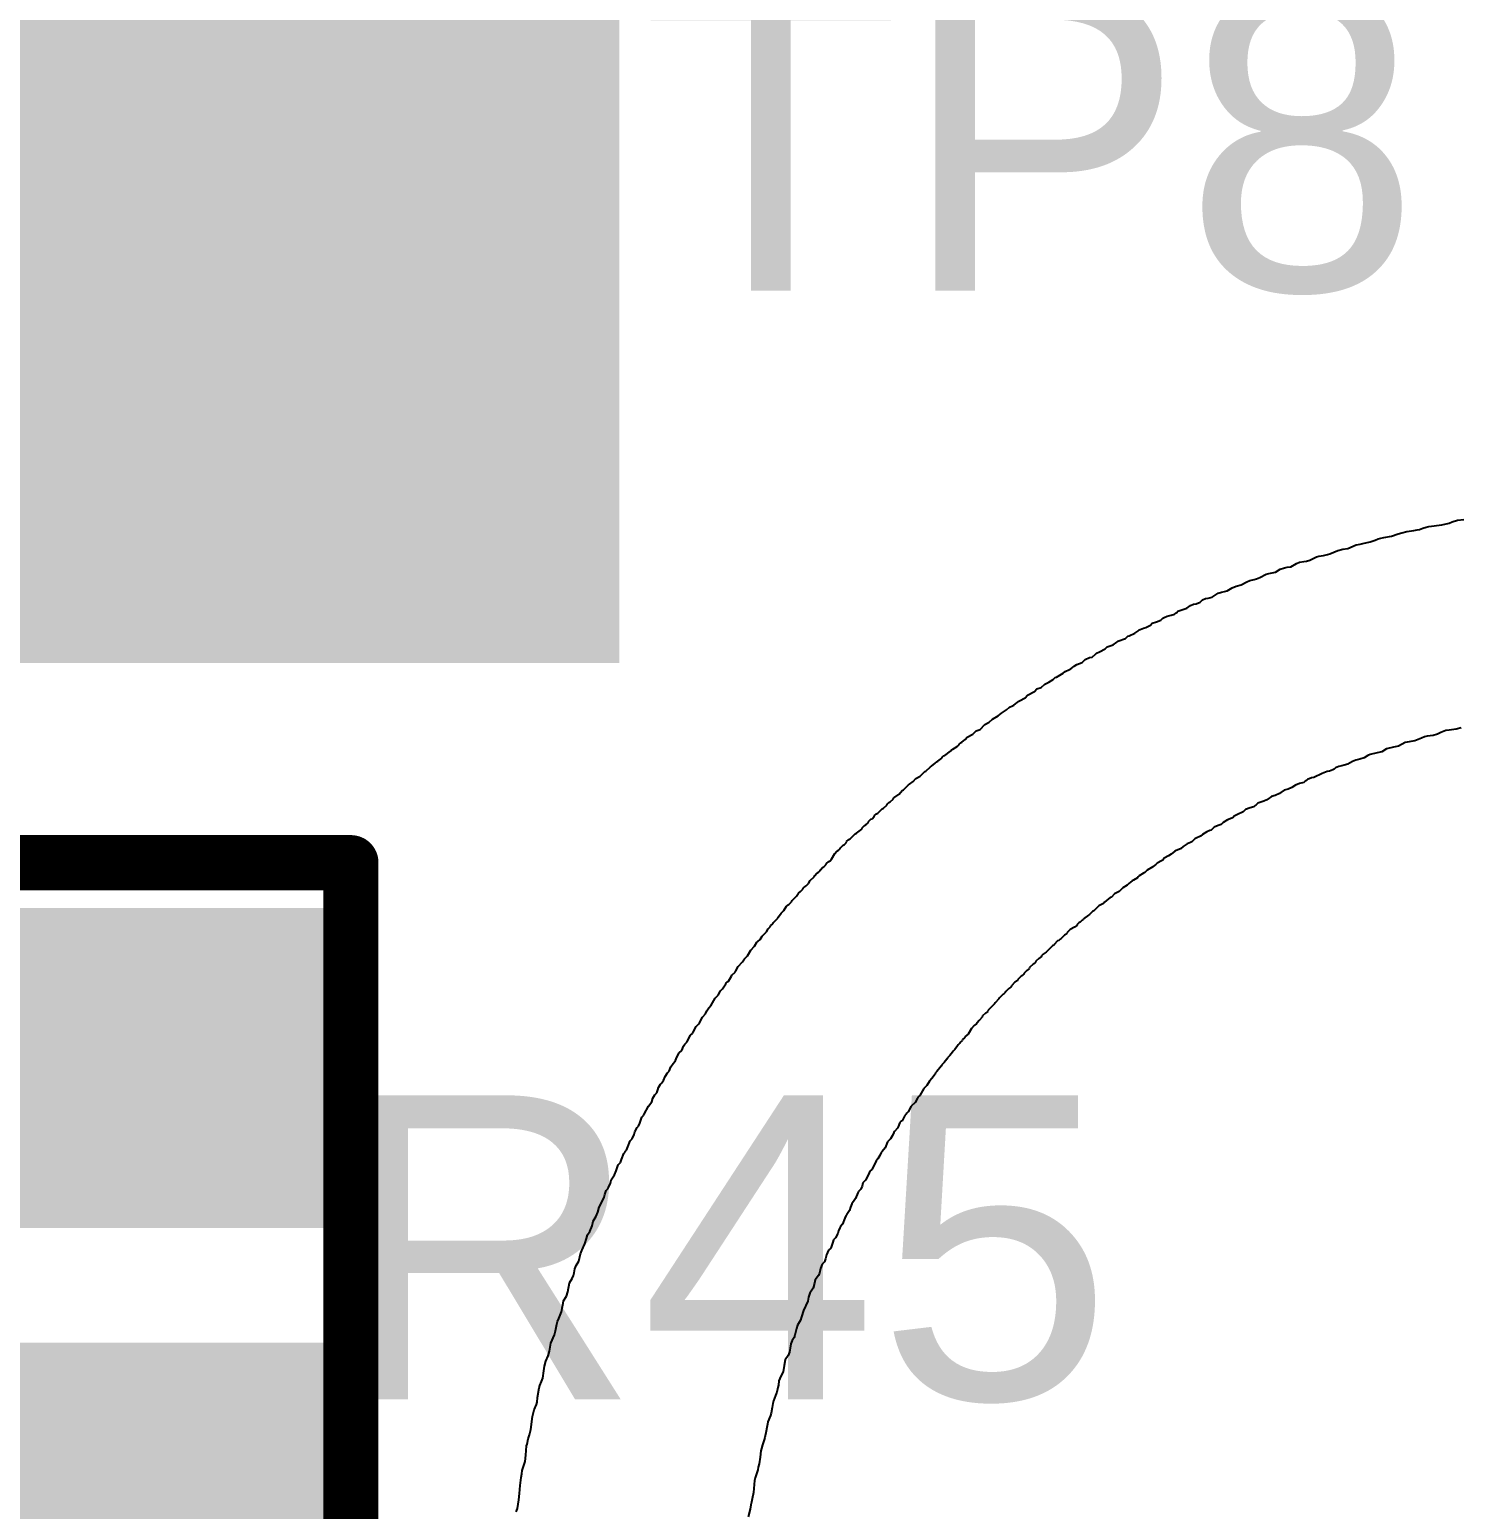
# Model space of a CAD drawing. Header units: inches. Extents: x -1.3 to 11.9, y -6.8 to 4.2.
# Drawn here: x 3.4029 to 3.5325, y 1.4459 to 1.58 of the extents above; entities that cross this region are included whole.
import ezdxf

# ---------------------------------------------------------------- set-up
doc = ezdxf.new("R2010")
doc.units = ezdxf.units.IN
doc.header["$MEASUREMENT"] = 0
for name, color, linetype in [('ASSY_DWG_INFO', 56, 'Continuous'), ('Bottom Overlay', 54, 'Continuous'), ('TOP', 1, 'Continuous'), ('Top Overlay', 2, 'Continuous'), ('Top Paste', 8, 'Continuous'), ('Top Solder', 216, 'Continuous')]:
    doc.layers.add(name, color=color, linetype=linetype)
doc.styles.add('Arial', font='', dxfattribs={"height": 0.2})
doc.styles.get('Arial').set_extended_font_data('Arial')

# ---------------------------------------------------------------- blocks, each defined once
blk = doc.blocks.new('R0402_18')
at = {"layer": 'TOP'}
for points in [[(-0.006, 0.0125), (-0.006, -0.0125), (-0.031, -0.0125), (-0.031, 0.0125)], [(0.0334, 0.0125), (0.0334, -0.0125), (0.0084, -0.0125), (0.0084, 0.0125)]]:
    blk.add_hatch(color=1, dxfattribs=at).paths.add_polyline_path(points)
at = {"layer": 'Top Paste'}
for points in [[(-0.006, 0.0125), (-0.006, -0.0125), (-0.031, -0.0125), (-0.031, 0.0125)], [(0.0334, 0.0125), (0.0334, -0.0125), (0.0084, -0.0125), (0.0084, 0.0125)]]:
    blk.add_hatch(color=8, dxfattribs=at).paths.add_polyline_path(points)
at = {"layer": 'Top Solder'}
for points in [[(-0.004, 0.0145), (-0.004, -0.0145), (-0.033, -0.0145), (-0.033, 0.0145)], [(0.0354, 0.0145), (0.0354, -0.0145), (0.0064, -0.0145), (0.0064, 0.0145)]]:
    blk.add_hatch(color=216, dxfattribs=at).paths.add_polyline_path(points)
at = {"layer": 'ASSY_DWG_INFO'}
for points in [[(-0.0365, 0.017, 0.005, 0.005, 0), (-0.0365, -0.017, 0.005, 0.005, 0)], [(-0.0365, 0.017, 0.005, 0.005, 0), (0.0395, 0.017, 0.005, 0.005, 0)], [(0.0395, 0.017, 0.005, 0.005, 0), (0.0395, -0.017, 0.005, 0.005, 0)], [(-0.0365, -0.017, 0.005, 0.005, 0), (0.0395, -0.017, 0.005, 0.005, 0)]]:
    blk.add_lwpolyline(points, format="xyseb", dxfattribs=at)
for points in [[(-0.03775, 0.017, 0.0025, 0.0025, 1), (-0.03525, 0.017, 0.0025, 0.0025, 1)], [(-0.03775, 0.017, 0.0025, 0.0025, 1), (-0.03525, 0.017, 0.0025, 0.0025, 1)], [(0.03825, 0.017, 0.0025, 0.0025, 1), (0.04075, 0.017, 0.0025, 0.0025, 1)], [(0.03825, 0.017, 0.0025, 0.0025, 1), (0.04075, 0.017, 0.0025, 0.0025, 1)], [(-0.03775, -0.017, 0.0025, 0.0025, 1), (-0.03525, -0.017, 0.0025, 0.0025, 1)], [(-0.03775, -0.017, 0.0025, 0.0025, 1), (-0.03525, -0.017, 0.0025, 0.0025, 1)], [(0.03825, -0.017, 0.0025, 0.0025, 1), (0.04075, -0.017, 0.0025, 0.0025, 1)], [(0.03825, -0.017, 0.0025, 0.0025, 1), (0.04075, -0.017, 0.0025, 0.0025, 1)]]:
    blk.add_lwpolyline(points, format="xyseb", close=True, dxfattribs=at)
at = {"layer": 'Top Overlay'}
for points in [[(-0.0365, 0.017, 0.005, 0.005, 0), (0.0365, 0.017, 0.005, 0.005, 0)], [(-0.0365, 0.017, 0.005, 0.005, 0), (-0.0365, -0.017, 0.005, 0.005, 0)], [(0.0365, 0.017, 0.005, 0.005, 0), (0.0395, 0.017, 0.005, 0.005, 0)], [(0.0395, 0.017, 0.005, 0.005, 0), (0.0395, -0.017, 0.005, 0.005, 0)], [(-0.0365, -0.017, 0.005, 0.005, 0), (0.0395, -0.017, 0.005, 0.005, 0)]]:
    blk.add_lwpolyline(points, format="xyseb", dxfattribs=at)
for points in [[(-0.03775, 0.017, 0.0025, 0.0025, 1), (-0.03525, 0.017, 0.0025, 0.0025, 1)], [(-0.03775, 0.017, 0.0025, 0.0025, 1), (-0.03525, 0.017, 0.0025, 0.0025, 1)], [(0.03525, 0.017, 0.0025, 0.0025, 1), (0.03775, 0.017, 0.0025, 0.0025, 1)], [(0.03525, 0.017, 0.0025, 0.0025, 1), (0.03775, 0.017, 0.0025, 0.0025, 1)], [(0.03825, 0.017, 0.0025, 0.0025, 1), (0.04075, 0.017, 0.0025, 0.0025, 1)], [(0.03825, 0.017, 0.0025, 0.0025, 1), (0.04075, 0.017, 0.0025, 0.0025, 1)], [(-0.03775, -0.017, 0.0025, 0.0025, 1), (-0.03525, -0.017, 0.0025, 0.0025, 1)], [(-0.03775, -0.017, 0.0025, 0.0025, 1), (-0.03525, -0.017, 0.0025, 0.0025, 1)], [(0.03825, -0.017, 0.0025, 0.0025, 1), (0.04075, -0.017, 0.0025, 0.0025, 1)], [(0.03825, -0.017, 0.0025, 0.0025, 1), (0.04075, -0.017, 0.0025, 0.0025, 1)]]:
    blk.add_lwpolyline(points, format="xyseb", close=True, dxfattribs=at)
blk = doc.blocks.new('TP_2_1_8_34')
at = {"layer": 'TOP'}
blk.add_hatch(color=1, dxfattribs=at).paths.add_polyline_path([(-0.03543, 0.03937), (0.03543, 0.03937), (0.03543, -0.03937), (-0.03543, -0.03937)])
at = {"layer": 'Top Paste'}
blk.add_hatch(color=8, dxfattribs=at).paths.add_polyline_path([(-0.03543, 0.03937), (0.03543, 0.03937), (0.03543, -0.03937), (-0.03543, -0.03937)])
at = {"layer": 'Top Solder'}
blk.add_hatch(color=216, dxfattribs=at).paths.add_polyline_path([(-0.0374, 0.04134), (0.0374, 0.04134), (0.0374, -0.04134), (-0.0374, -0.04134)])

msp = doc.modelspace()

# ---------------------------------------------------------------- linework, layer by layer
at = {"layer": 'Bottom Overlay'}
for p, q in [((3.5323, 1.53553), (3.53287, 1.53559)), ((3.52631, 1.53408), (3.52693, 1.53431)), ((3.52693, 1.53431), (3.52724, 1.53439)), ((3.52724, 1.53439), (3.5277, 1.53451)), ((3.5277, 1.53451), (3.52835, 1.53459)), ((3.52835, 1.53459), (3.52864, 1.53465)), ((3.52864, 1.53465), (3.52886, 1.5347)), ((3.52886, 1.5347), (3.52915, 1.53482)), ((3.52915, 1.53482), (3.52946, 1.5349)), ((3.52946, 1.5349), (3.52969, 1.53496)), ((3.52969, 1.53496), (3.53088, 1.53513)), ((3.53088, 1.53513), (3.53153, 1.53527)), ((3.53153, 1.53527), (3.53182, 1.53539)), ((3.53182, 1.53539), (3.5323, 1.53553)), ((3.52145, 1.5328), (3.5219, 1.53291)), ((3.5219, 1.53291), (3.52236, 1.53297)), ((3.52236, 1.53297), (3.5231, 1.53331)), ((3.5231, 1.53331), (3.52349, 1.53337)), ((3.52349, 1.53337), (3.52372, 1.53343)), ((3.52372, 1.53343), (3.52437, 1.53357)), ((3.52437, 1.53357), (3.52483, 1.53374)), ((3.52483, 1.53374), (3.52511, 1.53385)), ((3.52511, 1.53385), (3.52534, 1.53391)), ((3.52534, 1.53391), (3.52562, 1.53397)), ((3.52562, 1.53397), (3.52631, 1.53408)), ((3.51719, 1.53132), (3.5177, 1.53161)), ((3.5177, 1.53161), (3.51798, 1.53172)), ((3.51798, 1.53172), (3.51838, 1.53178)), ((3.51838, 1.53178), (3.51861, 1.53184)), ((3.51861, 1.53184), (3.51892, 1.53192)), ((3.51892, 1.53192), (3.51952, 1.53223)), ((3.51952, 1.53223), (3.51974, 1.53229)), ((3.51974, 1.53229), (3.52014, 1.53235)), ((3.52014, 1.53235), (3.52051, 1.53243)), ((3.52051, 1.53243), (3.52074, 1.53249)), ((3.52074, 1.53249), (3.52145, 1.5328)), ((3.51386, 1.53016), (3.51409, 1.53022)), ((3.51409, 1.53022), (3.51437, 1.53033)), ((3.51437, 1.53033), (3.51497, 1.53064)), ((3.51497, 1.53064), (3.5152, 1.5307)), ((3.5152, 1.5307), (3.5158, 1.53084)), ((3.5158, 1.53084), (3.51622, 1.5311)), ((3.51622, 1.5311), (3.51662, 1.53121)), ((3.51662, 1.53121), (3.51685, 1.53127)), ((3.51685, 1.53127), (3.51719, 1.53132)), ((3.51051, 1.52885), (3.5106, 1.52894)), ((3.5106, 1.52894), (3.51091, 1.52902)), ((3.51091, 1.52902), (3.51119, 1.52908)), ((3.51119, 1.52908), (3.51142, 1.52914)), ((3.51142, 1.52914), (3.51188, 1.52942)), ((3.51188, 1.52942), (3.51224, 1.52956)), ((3.51224, 1.52956), (3.5127, 1.52968)), ((3.5127, 1.52968), (3.51321, 1.52996)), ((3.51321, 1.52996), (3.51349, 1.53007)), ((3.51349, 1.53007), (3.51386, 1.53016)), ((3.50696, 1.52729), (3.50776, 1.52757)), ((3.50776, 1.52757), (3.5081, 1.5278)), ((3.5081, 1.5278), (3.50838, 1.52792)), ((3.50838, 1.52792), (3.50861, 1.52797)), ((3.50861, 1.52797), (3.50898, 1.52811)), ((3.50898, 1.52811), (3.50918, 1.52831)), ((3.50918, 1.52831), (3.50946, 1.52843)), ((3.50946, 1.52843), (3.50969, 1.52848)), ((3.50969, 1.52848), (3.51006, 1.52857)), ((3.51006, 1.52857), (3.51051, 1.52885)), ((3.50446, 1.52604), (3.50463, 1.52621)), ((3.50463, 1.52621), (3.50503, 1.52632)), ((3.50503, 1.52632), (3.5054, 1.52647)), ((3.5054, 1.52647), (3.5056, 1.52667)), ((3.5056, 1.52667), (3.50571, 1.52672)), ((3.50571, 1.52672), (3.50599, 1.52684)), ((3.50599, 1.52684), (3.50636, 1.52692)), ((3.50636, 1.52692), (3.50665, 1.52703)), ((3.50665, 1.52703), (3.50673, 1.52712)), ((3.50673, 1.52712), (3.50685, 1.52718)), ((3.50685, 1.52718), (3.50696, 1.52729)), ((3.50222, 1.52482), (3.50242, 1.52502)), ((3.50242, 1.52502), (3.50253, 1.52507)), ((3.50253, 1.52507), (3.50304, 1.5253)), ((3.50304, 1.5253), (3.50332, 1.52547)), ((3.50332, 1.52547), (3.50344, 1.52559)), ((3.50344, 1.52559), (3.50355, 1.52564)), ((3.50355, 1.52564), (3.50384, 1.52576)), ((3.50384, 1.52576), (3.50406, 1.52581)), ((3.50406, 1.52581), (3.50446, 1.52604)), ((3.49957, 1.52348), (3.49986, 1.5236)), ((3.49986, 1.5236), (3.50037, 1.52388)), ((3.50037, 1.52388), (3.50054, 1.52405)), ((3.50054, 1.52405), (3.50108, 1.52425)), ((3.50108, 1.52425), (3.50142, 1.52448)), ((3.50142, 1.52448), (3.50151, 1.52456)), ((3.50151, 1.52456), (3.50222, 1.52482)), ((3.49725, 1.52206), (3.49756, 1.52232)), ((3.49756, 1.52232), (3.49781, 1.52246)), ((3.49781, 1.52246), (3.49827, 1.52263)), ((3.49827, 1.52263), (3.49855, 1.52292)), ((3.49855, 1.52292), (3.49895, 1.52309)), ((3.49895, 1.52309), (3.49918, 1.52314)), ((3.49918, 1.52314), (3.49949, 1.5234)), ((3.49949, 1.5234), (3.49957, 1.52348)), ((3.49489, 1.52067), (3.49526, 1.52087)), ((3.49526, 1.52087), (3.49565, 1.5211)), ((3.49565, 1.5211), (3.49582, 1.52127)), ((3.49582, 1.52127), (3.49594, 1.52132)), ((3.49594, 1.52132), (3.49656, 1.52167)), ((3.49656, 1.52167), (3.49673, 1.52184)), ((3.49673, 1.52184), (3.49713, 1.52201)), ((3.49713, 1.52201), (3.49725, 1.52206)), ((3.4931, 1.51945), (3.49333, 1.51968)), ((3.49333, 1.51968), (3.49395, 1.52002)), ((3.49395, 1.52002), (3.49418, 1.52025)), ((3.49418, 1.52025), (3.49455, 1.52039)), ((3.49455, 1.52039), (3.49489, 1.52067)), ((3.49097, 1.51806), (3.49142, 1.51834)), ((3.49142, 1.51834), (3.49168, 1.5186)), ((3.49168, 1.5186), (3.49196, 1.51871)), ((3.49196, 1.51871), (3.49208, 1.51877)), ((3.49208, 1.51877), (3.49239, 1.51902)), ((3.49239, 1.51902), (3.49247, 1.51911)), ((3.49247, 1.51911), (3.49259, 1.51917)), ((3.49259, 1.51917), (3.4931, 1.51945)), ((3.48904, 1.51658), (3.48946, 1.51701)), ((3.48946, 1.51701), (3.48986, 1.51723)), ((3.48986, 1.51723), (3.49014, 1.51752)), ((3.49014, 1.51752), (3.49065, 1.5178)), ((3.49065, 1.5178), (3.49097, 1.51806)), ((3.48736, 1.51542), (3.48767, 1.51567)), ((3.48767, 1.51567), (3.48787, 1.51587)), ((3.48787, 1.51587), (3.48838, 1.51615)), ((3.48838, 1.51615), (3.48867, 1.51644)), ((3.48867, 1.51644), (3.48904, 1.51658)), ((3.52844, 1.51553), (3.52756, 1.51539)), ((3.52903, 1.51579), (3.52844, 1.51553)), ((3.52932, 1.5159), (3.52903, 1.51579)), ((3.52954, 1.51596), (3.52932, 1.5159)), ((3.53008, 1.51604), (3.52954, 1.51596)), ((3.53048, 1.51615), (3.53008, 1.51604)), ((3.53079, 1.5163), (3.53048, 1.51615)), ((3.53125, 1.51647), (3.53079, 1.5163)), ((3.53153, 1.51652), (3.53125, 1.51647)), ((3.53219, 1.51661), (3.53153, 1.51652)), ((3.53264, 1.51672), (3.53219, 1.51661)), ((3.48563, 1.51408), (3.48571, 1.51417)), ((3.48571, 1.51417), (3.48583, 1.51422)), ((3.48583, 1.51422), (3.48634, 1.51462)), ((3.48634, 1.51462), (3.48645, 1.51473)), ((3.48645, 1.51473), (3.48656, 1.51479)), ((3.48656, 1.51479), (3.48696, 1.51502)), ((3.48696, 1.51502), (3.4871, 1.51516)), ((3.4871, 1.51516), (3.48716, 1.51527)), ((3.48716, 1.51527), (3.48725, 1.51536)), ((3.48725, 1.51536), (3.48736, 1.51542)), ((3.52418, 1.51422), (3.52383, 1.514)), ((3.52437, 1.51431), (3.52418, 1.51422)), ((3.52503, 1.51445), (3.52437, 1.51431)), ((3.52543, 1.51456), (3.52503, 1.51445)), ((3.52585, 1.51482), (3.52543, 1.51456)), ((3.5265, 1.51496), (3.52585, 1.51482)), ((3.52696, 1.51507), (3.5265, 1.51496)), ((3.52756, 1.51539), (3.52696, 1.51507)), ((3.48401, 1.51275), (3.48412, 1.5128)), ((3.48412, 1.5128), (3.48452, 1.5132)), ((3.48452, 1.5132), (3.48463, 1.51326)), ((3.48463, 1.51326), (3.48495, 1.51351)), ((3.48495, 1.51351), (3.48509, 1.51365)), ((3.48509, 1.51365), (3.4852, 1.51371)), ((3.4852, 1.51371), (3.48557, 1.51397)), ((3.48557, 1.51397), (3.48563, 1.51408)), ((3.52071, 1.5128), (3.52048, 1.51275)), ((3.52099, 1.51292), (3.52071, 1.5128)), ((3.52111, 1.51297), (3.52099, 1.51292)), ((3.52125, 1.51311), (3.52111, 1.51297)), ((3.52153, 1.51323), (3.52125, 1.51311)), ((3.52182, 1.51329), (3.52153, 1.51323)), ((3.52204, 1.51334), (3.52182, 1.51329)), ((3.52236, 1.51343), (3.52204, 1.51334)), ((3.52278, 1.51368), (3.52236, 1.51343)), ((3.52307, 1.5138), (3.52278, 1.51368)), ((3.52344, 1.51388), (3.52307, 1.5138)), ((3.52383, 1.514), (3.52344, 1.51388)), ((3.48208, 1.5111), (3.48253, 1.51155)), ((3.48253, 1.51155), (3.48264, 1.51161)), ((3.48264, 1.51161), (3.48296, 1.51187)), ((3.48296, 1.51187), (3.48321, 1.51212)), ((3.48321, 1.51212), (3.48361, 1.51235)), ((3.48361, 1.51235), (3.48401, 1.51275)), ((3.51761, 1.51152), (3.51727, 1.5113)), ((3.51798, 1.51167), (3.51761, 1.51152)), ((3.51838, 1.51178), (3.51798, 1.51167)), ((3.51849, 1.51189), (3.51838, 1.51178)), ((3.51861, 1.51195), (3.51849, 1.51189)), ((3.51869, 1.51204), (3.51861, 1.51195)), ((3.51906, 1.51218), (3.51869, 1.51204)), ((3.51929, 1.51223), (3.51906, 1.51218)), ((3.52003, 1.51258), (3.51929, 1.51223)), ((3.52048, 1.51275), (3.52003, 1.51258)), ((3.48088, 1.51002), (3.48114, 1.51027)), ((3.48114, 1.51027), (3.4812, 1.51039)), ((3.4812, 1.51039), (3.48168, 1.5107)), ((3.48168, 1.5107), (3.48196, 1.51104)), ((3.48196, 1.51104), (3.48208, 1.5111)), ((3.51503, 1.51019), (3.51474, 1.51008)), ((3.51511, 1.51027), (3.51503, 1.51019)), ((3.51545, 1.5105), (3.51511, 1.51027)), ((3.51577, 1.51059), (3.51545, 1.5105)), ((3.51616, 1.51076), (3.51577, 1.51059)), ((3.51628, 1.51087), (3.51616, 1.51076)), ((3.51659, 1.51107), (3.51628, 1.51087)), ((3.51696, 1.51115), (3.51659, 1.51107)), ((3.51727, 1.5113), (3.51696, 1.51115)), ((3.47943, 1.50868), (3.47949, 1.5088)), ((3.47949, 1.5088), (3.47963, 1.50894)), ((3.47963, 1.50894), (3.47975, 1.509)), ((3.47975, 1.509), (3.48014, 1.50939)), ((3.48014, 1.50939), (3.48026, 1.50945)), ((3.48026, 1.50945), (3.48057, 1.50971)), ((3.48057, 1.50971), (3.48063, 1.50982)), ((3.48063, 1.50982), (3.48077, 1.50996)), ((3.48077, 1.50996), (3.48088, 1.51002)), ((3.51247, 1.50894), (3.51207, 1.50871)), ((3.51276, 1.50905), (3.51247, 1.50894)), ((3.51287, 1.50911), (3.51276, 1.50905)), ((3.51307, 1.50931), (3.51287, 1.50911)), ((3.51352, 1.50948), (3.51307, 1.50931)), ((3.51384, 1.50956), (3.51352, 1.50948)), ((3.51395, 1.50968), (3.51384, 1.50956)), ((3.51406, 1.50973), (3.51395, 1.50968)), ((3.5142, 1.50988), (3.51406, 1.50973)), ((3.51474, 1.51008), (3.5142, 1.50988)), ((3.47781, 1.50718), (3.4783, 1.50755)), ((3.4783, 1.50755), (3.47835, 1.50766)), ((3.47835, 1.50766), (3.47855, 1.50786)), ((3.47855, 1.50786), (3.47867, 1.50792)), ((3.47867, 1.50792), (3.47887, 1.50812)), ((3.47887, 1.50812), (3.47892, 1.50823)), ((3.47892, 1.50823), (3.47912, 1.50843)), ((3.47912, 1.50843), (3.47924, 1.50848)), ((3.47924, 1.50848), (3.47943, 1.50868)), ((3.50997, 1.50746), (3.50986, 1.50741)), ((3.51023, 1.50772), (3.50997, 1.50746)), ((3.5106, 1.50786), (3.51023, 1.50772)), ((3.51088, 1.50797), (3.5106, 1.50786)), ((3.51105, 1.50814), (3.51088, 1.50797)), ((3.51145, 1.50837), (3.51105, 1.50814)), ((3.51185, 1.50854), (3.51145, 1.50837)), ((3.51196, 1.5086), (3.51185, 1.50854)), ((3.51207, 1.50871), (3.51196, 1.5086)), ((3.47637, 1.50584), (3.47662, 1.5061)), ((3.47662, 1.5061), (3.47674, 1.50616)), ((3.47674, 1.50616), (3.47688, 1.5063)), ((3.47688, 1.5063), (3.47693, 1.50641)), ((3.47693, 1.50641), (3.47713, 1.50661)), ((3.47713, 1.50661), (3.47725, 1.50667)), ((3.47725, 1.50667), (3.4777, 1.50712)), ((3.4777, 1.50712), (3.47781, 1.50718)), ((3.50781, 1.50621), (3.50742, 1.50598)), ((3.5081, 1.50633), (3.50781, 1.50621)), ((3.50821, 1.50638), (3.5081, 1.50633)), ((3.50849, 1.50667), (3.50821, 1.50638)), ((3.50861, 1.50672), (3.50849, 1.50667)), ((3.50901, 1.50689), (3.50861, 1.50672)), ((3.50918, 1.50706), (3.50901, 1.50689)), ((3.50957, 1.50729), (3.50918, 1.50706)), ((3.50986, 1.50741), (3.50957, 1.50729)), ((3.47543, 1.50468), (3.47557, 1.50482)), ((3.47557, 1.50482), (3.47585, 1.50533)), ((3.47585, 1.50533), (3.47605, 1.50553)), ((3.47605, 1.50553), (3.47617, 1.50559)), ((3.47617, 1.50559), (3.47631, 1.50573)), ((3.47631, 1.50573), (3.47637, 1.50584)), ((3.5056, 1.50473), (3.50548, 1.50468)), ((3.50571, 1.50491), (3.5056, 1.50473)), ((3.50611, 1.50513), (3.50571, 1.50491)), ((3.50636, 1.50527), (3.50611, 1.50513)), ((3.50668, 1.50553), (3.50636, 1.50527)), ((3.50679, 1.50559), (3.50668, 1.50553)), ((3.50719, 1.50576), (3.50679, 1.50559)), ((3.50742, 1.50598), (3.50719, 1.50576)), ((3.47404, 1.50334), (3.47424, 1.50354)), ((3.47424, 1.50354), (3.47435, 1.5036)), ((3.47435, 1.5036), (3.47449, 1.50374)), ((3.47449, 1.50374), (3.47455, 1.50385)), ((3.47455, 1.50385), (3.47475, 1.50405)), ((3.47475, 1.50405), (3.47486, 1.50411)), ((3.47486, 1.50411), (3.47506, 1.50431)), ((3.47506, 1.50431), (3.47512, 1.50442)), ((3.47512, 1.50442), (3.47531, 1.50462)), ((3.47531, 1.50462), (3.47543, 1.50468)), ((3.50384, 1.50354), (3.50344, 1.50331)), ((3.50395, 1.5036), (3.50384, 1.50354)), ((3.50418, 1.50383), (3.50395, 1.5036)), ((3.50469, 1.50411), (3.50418, 1.50383)), ((3.50486, 1.50428), (3.50469, 1.50411)), ((3.50497, 1.50434), (3.50486, 1.50428)), ((3.50509, 1.50445), (3.50497, 1.50434)), ((3.50548, 1.50468), (3.50509, 1.50445)), ((3.47276, 1.50189), (3.47296, 1.50209)), ((3.47296, 1.50209), (3.47301, 1.50221)), ((3.47301, 1.50221), (3.47316, 1.50235)), ((3.47316, 1.50235), (3.47327, 1.50241)), ((3.47327, 1.50241), (3.47347, 1.5026)), ((3.47347, 1.5026), (3.47364, 1.50289)), ((3.47364, 1.50289), (3.47398, 1.50323)), ((3.47398, 1.50323), (3.47404, 1.50334)), ((3.50196, 1.50223), (3.50162, 1.50189)), ((3.50236, 1.50246), (3.50196, 1.50223)), ((3.5025, 1.5026), (3.50236, 1.50246)), ((3.50281, 1.50286), (3.5025, 1.5026)), ((3.50293, 1.50292), (3.50281, 1.50286)), ((3.5033, 1.50312), (3.50293, 1.50292)), ((3.50335, 1.50323), (3.5033, 1.50312)), ((3.50344, 1.50331), (3.50335, 1.50323)), ((3.47168, 1.5007), (3.47193, 1.50096)), ((3.47193, 1.50096), (3.47199, 1.50107)), ((3.47199, 1.50107), (3.47239, 1.50147)), ((3.47239, 1.50147), (3.47256, 1.50175)), ((3.47256, 1.50175), (3.47276, 1.50189)), ((3.5002, 1.50081), (3.4998, 1.50059)), ((3.50031, 1.50093), (3.5002, 1.50081)), ((3.50082, 1.50133), (3.50031, 1.50093)), ((3.50094, 1.50138), (3.50082, 1.50133)), ((3.50122, 1.50167), (3.50094, 1.50138)), ((3.50162, 1.50189), (3.50122, 1.50167)), ((3.47029, 1.49908), (3.47068, 1.49948)), ((3.47068, 1.49948), (3.47074, 1.49959)), ((3.47074, 1.49959), (3.471, 1.49991)), ((3.471, 1.49991), (3.47125, 1.50016)), ((3.47125, 1.50016), (3.47148, 1.50056)), ((3.47148, 1.50056), (3.47157, 1.50064)), ((3.47157, 1.50064), (3.47168, 1.5007)), ((3.49841, 1.49942), (3.49838, 1.49934)), ((3.49884, 1.49974), (3.49841, 1.49942)), ((3.49895, 1.49979), (3.49884, 1.49974)), ((3.49923, 1.50008), (3.49895, 1.49979)), ((3.49935, 1.50013), (3.49923, 1.50008)), ((3.4998, 1.50059), (3.49935, 1.50013)), ((3.46926, 1.49783), (3.46966, 1.49823)), ((3.46966, 1.49823), (3.46983, 1.49851)), ((3.46983, 1.49851), (3.47, 1.49868)), ((3.47, 1.49868), (3.47006, 1.4988)), ((3.47006, 1.4988), (3.47023, 1.49897)), ((3.47023, 1.49897), (3.47029, 1.49908)), ((3.49688, 1.49806), (3.49668, 1.49792)), ((3.49693, 1.49817), (3.49688, 1.49806)), ((3.49719, 1.49843), (3.49693, 1.49817)), ((3.49759, 1.49866), (3.49719, 1.49843)), ((3.49779, 1.4988), (3.49759, 1.49866)), ((3.49784, 1.49891), (3.49779, 1.4988)), ((3.49798, 1.49905), (3.49784, 1.49891)), ((3.4981, 1.49911), (3.49798, 1.49905)), ((3.49827, 1.49928), (3.4981, 1.49911)), ((3.49838, 1.49934), (3.49827, 1.49928)), ((3.46824, 1.49658), (3.46858, 1.49692)), ((3.46858, 1.49692), (3.46878, 1.49729)), ((3.46878, 1.49729), (3.46889, 1.49735)), ((3.46889, 1.49735), (3.46909, 1.49755)), ((3.46909, 1.49755), (3.46926, 1.49783)), ((3.4956, 1.49695), (3.49503, 1.49638)), ((3.49571, 1.49701), (3.4956, 1.49695)), ((3.49574, 1.49709), (3.49571, 1.49701)), ((3.49605, 1.49741), (3.49574, 1.49709)), ((3.49617, 1.49746), (3.49605, 1.49741)), ((3.49628, 1.49758), (3.49617, 1.49746)), ((3.49639, 1.49763), (3.49628, 1.49758)), ((3.49668, 1.49792), (3.49639, 1.49763)), ((3.46711, 1.4951), (3.4675, 1.4955)), ((3.4675, 1.4955), (3.46767, 1.49579)), ((3.46767, 1.49579), (3.46796, 1.49607)), ((3.46796, 1.49607), (3.46824, 1.49658)), ((3.49395, 1.49536), (3.49384, 1.4953)), ((3.49404, 1.49545), (3.49395, 1.49536)), ((3.49409, 1.49556), (3.49404, 1.49545)), ((3.49435, 1.49581), (3.49409, 1.49556)), ((3.49455, 1.49596), (3.49435, 1.49581)), ((3.4946, 1.49607), (3.49455, 1.49596)), ((3.49475, 1.49621), (3.4946, 1.49607)), ((3.49503, 1.49638), (3.49475, 1.49621)), ((3.46622, 1.49377), (3.46648, 1.4942)), ((3.46648, 1.4942), (3.46654, 1.49431)), ((3.46654, 1.49431), (3.46682, 1.49459)), ((3.46682, 1.49459), (3.46688, 1.49471)), ((3.46688, 1.49471), (3.46711, 1.4951)), ((3.49276, 1.49422), (3.49244, 1.49391)), ((3.49287, 1.49428), (3.49276, 1.49422)), ((3.49296, 1.49437), (3.49287, 1.49428)), ((3.49301, 1.49448), (3.49296, 1.49437)), ((3.49327, 1.49474), (3.49301, 1.49448)), ((3.49347, 1.49488), (3.49327, 1.49474)), ((3.49352, 1.49499), (3.49347, 1.49488)), ((3.49384, 1.4953), (3.49352, 1.49499)), ((3.46529, 1.49249), (3.46551, 1.49289)), ((3.46551, 1.49289), (3.46568, 1.49306)), ((3.46568, 1.49306), (3.46574, 1.49317)), ((3.46574, 1.49317), (3.46597, 1.49351)), ((3.46597, 1.49351), (3.46603, 1.49363)), ((3.46603, 1.49363), (3.46611, 1.49371)), ((3.46611, 1.49371), (3.46622, 1.49377)), ((3.49131, 1.49272), (3.49122, 1.49263)), ((3.49137, 1.49283), (3.49131, 1.49272)), ((3.49162, 1.49309), (3.49137, 1.49283)), ((3.49182, 1.49323), (3.49162, 1.49309)), ((3.49188, 1.49334), (3.49182, 1.49323)), ((3.49219, 1.49366), (3.49188, 1.49334)), ((3.49239, 1.4938), (3.49219, 1.49366)), ((3.49244, 1.49391), (3.49239, 1.4938)), ((3.46426, 1.49107), (3.46443, 1.49135)), ((3.46443, 1.49135), (3.46466, 1.49158)), ((3.46466, 1.49158), (3.465, 1.49221)), ((3.465, 1.49221), (3.46529, 1.49249)), ((3.49034, 1.4917), (3.48977, 1.49113)), ((3.4904, 1.49181), (3.49034, 1.4917)), ((3.49074, 1.49215), (3.4904, 1.49181)), ((3.4908, 1.49226), (3.49074, 1.49215)), ((3.49111, 1.49258), (3.4908, 1.49226)), ((3.49122, 1.49263), (3.49111, 1.49258)), ((3.46353, 1.48988), (3.46358, 1.48999)), ((3.46358, 1.48999), (3.46387, 1.4905)), ((3.46387, 1.4905), (3.46415, 1.49079)), ((3.46415, 1.49079), (3.46426, 1.49107)), ((3.48875, 1.48999), (3.48869, 1.48988)), ((3.48895, 1.49019), (3.48875, 1.48999)), ((3.48921, 1.4905), (3.48895, 1.49019)), ((3.48926, 1.49062), (3.48921, 1.4905)), ((3.48952, 1.49087), (3.48926, 1.49062)), ((3.48972, 1.49101), (3.48952, 1.49087)), ((3.48977, 1.49113), (3.48972, 1.49101)), ((3.46245, 1.48823), (3.46279, 1.48886)), ((3.46279, 1.48886), (3.46296, 1.48903)), ((3.46296, 1.48903), (3.46301, 1.48914)), ((3.46301, 1.48914), (3.4633, 1.48965)), ((3.4633, 1.48965), (3.46353, 1.48988)), ((3.48767, 1.48874), (3.48762, 1.48863)), ((3.48796, 1.48897), (3.48767, 1.48874)), ((3.48824, 1.48948), (3.48796, 1.48897)), ((3.4885, 1.48974), (3.48824, 1.48948)), ((3.48869, 1.48988), (3.4885, 1.48974)), ((3.46176, 1.48726), (3.46199, 1.48749)), ((3.46199, 1.48749), (3.46213, 1.48786)), ((3.46213, 1.48786), (3.46222, 1.48795)), ((3.46222, 1.48795), (3.46228, 1.48806)), ((3.46228, 1.48806), (3.46245, 1.48823)), ((3.48654, 1.48732), (3.48628, 1.48701)), ((3.48659, 1.48743), (3.48654, 1.48732)), ((3.48673, 1.48758), (3.48659, 1.48743)), ((3.48699, 1.48789), (3.48673, 1.48758)), ((3.48705, 1.488), (3.48699, 1.48789)), ((3.48716, 1.48812), (3.48705, 1.488)), ((3.48722, 1.48823), (3.48716, 1.48812)), ((3.48739, 1.48834), (3.48722, 1.48823)), ((3.48744, 1.48846), (3.48739, 1.48834)), ((3.48762, 1.48863), (3.48744, 1.48846)), ((3.46086, 1.48562), (3.461, 1.48599)), ((3.461, 1.48599), (3.4612, 1.4863)), ((3.4612, 1.4863), (3.46137, 1.48647)), ((3.46137, 1.48647), (3.46142, 1.48658)), ((3.46142, 1.48658), (3.46154, 1.48687)), ((3.46154, 1.48687), (3.46176, 1.48726)), ((3.48551, 1.48607), (3.48512, 1.48556)), ((3.48557, 1.48618), (3.48551, 1.48607)), ((3.48577, 1.48638), (3.48557, 1.48618)), ((3.48602, 1.4867), (3.48577, 1.48638)), ((3.48608, 1.48681), (3.48602, 1.4867)), ((3.48628, 1.48701), (3.48608, 1.48681)), ((3.46017, 1.48454), (3.46023, 1.48465)), ((3.46023, 1.48465), (3.46034, 1.48476)), ((3.46034, 1.48476), (3.46049, 1.48513)), ((3.46049, 1.48513), (3.46069, 1.48545)), ((3.46069, 1.48545), (3.46086, 1.48562)), ((3.48443, 1.48471), (3.48421, 1.48431)), ((3.48466, 1.48493), (3.48443, 1.48471)), ((3.48495, 1.48533), (3.48466, 1.48493)), ((3.485, 1.48545), (3.48495, 1.48533)), ((3.48512, 1.48556), (3.485, 1.48545)), ((3.45935, 1.48315), (3.45955, 1.48346)), ((3.45955, 1.48346), (3.45972, 1.48363)), ((3.45972, 1.48363), (3.45983, 1.48391)), ((3.45983, 1.48391), (3.45989, 1.48414)), ((3.45989, 1.48414), (3.46006, 1.48442)), ((3.46006, 1.48442), (3.46017, 1.48454)), ((3.48341, 1.48329), (3.48335, 1.48317)), ((3.48358, 1.4834), (3.48341, 1.48329)), ((3.48392, 1.48403), (3.48358, 1.4834)), ((3.48421, 1.48431), (3.48392, 1.48403)), ((3.45858, 1.4817), (3.45898, 1.48243)), ((3.45898, 1.48243), (3.45926, 1.48283)), ((3.45926, 1.48283), (3.45935, 1.48315)), ((3.48279, 1.48243), (3.4825, 1.48192)), ((3.48313, 1.48278), (3.48279, 1.48243)), ((3.48335, 1.48317), (3.48313, 1.48278)), ((3.45796, 1.4805), (3.45807, 1.48062)), ((3.45807, 1.48062), (3.45819, 1.4809)), ((3.45819, 1.4809), (3.45838, 1.48144)), ((3.45838, 1.48144), (3.45853, 1.48158)), ((3.45853, 1.48158), (3.45858, 1.4817)), ((3.48176, 1.48096), (3.48159, 1.48056)), ((3.48185, 1.48104), (3.48176, 1.48096)), ((3.48196, 1.4811), (3.48185, 1.48104)), ((3.48222, 1.48158), (3.48196, 1.4811)), ((3.48233, 1.4817), (3.48222, 1.48158)), ((3.48239, 1.48181), (3.48233, 1.4817)), ((3.4825, 1.48192), (3.48239, 1.48181)), ((3.45711, 1.47874), (3.4573, 1.47928)), ((3.4573, 1.47928), (3.4575, 1.47948)), ((3.4575, 1.47948), (3.45767, 1.47988)), ((3.45767, 1.47988), (3.45773, 1.48011)), ((3.45773, 1.48011), (3.45796, 1.4805)), ((3.48091, 1.47948), (3.48063, 1.4792)), ((3.48108, 1.47976), (3.48091, 1.47948)), ((3.4812, 1.48005), (3.48108, 1.47976)), ((3.48128, 1.48013), (3.4812, 1.48005)), ((3.48154, 1.48045), (3.48128, 1.48013)), ((3.48159, 1.48056), (3.48154, 1.48045)), ((3.45654, 1.47761), (3.45674, 1.47815)), ((3.45674, 1.47815), (3.45682, 1.47823)), ((3.45682, 1.47823), (3.45688, 1.47834)), ((3.45688, 1.47834), (3.45699, 1.47846)), ((3.45699, 1.47846), (3.45711, 1.47874)), ((3.47995, 1.47795), (3.47977, 1.47766)), ((3.48006, 1.47823), (3.47995, 1.47795)), ((3.48014, 1.47832), (3.48006, 1.47823)), ((3.48043, 1.47866), (3.48014, 1.47832)), ((3.48063, 1.4792), (3.48043, 1.47866)), ((3.45588, 1.47621), (3.45603, 1.47658)), ((3.45603, 1.47658), (3.45623, 1.47712)), ((3.45623, 1.47712), (3.45642, 1.47732)), ((3.45642, 1.47732), (3.45654, 1.47761)), ((3.47921, 1.4767), (3.47904, 1.47653)), ((3.47943, 1.47709), (3.47921, 1.4767)), ((3.4796, 1.47749), (3.47943, 1.47709)), ((3.47977, 1.47766), (3.4796, 1.47749)), ((3.45534, 1.47505), (3.45552, 1.47545)), ((3.45552, 1.47545), (3.4556, 1.47576)), ((3.4556, 1.47576), (3.45588, 1.47621)), ((3.47841, 1.4755), (3.47833, 1.47519)), ((3.47864, 1.47573), (3.47841, 1.4755)), ((3.47892, 1.47624), (3.47864, 1.47573)), ((3.47904, 1.47653), (3.47892, 1.47624)), ((3.45478, 1.4738), (3.45495, 1.4742)), ((3.45495, 1.4742), (3.455, 1.47442)), ((3.455, 1.47442), (3.45515, 1.47479)), ((3.45515, 1.47479), (3.45529, 1.47494)), ((3.45529, 1.47494), (3.45534, 1.47505)), ((3.47767, 1.47397), (3.47739, 1.47357)), ((3.47773, 1.47408), (3.47767, 1.47397)), ((3.47796, 1.47459), (3.47773, 1.47408)), ((3.47801, 1.47471), (3.47796, 1.47459)), ((3.47821, 1.47491), (3.47801, 1.47471)), ((3.47833, 1.47519), (3.47821, 1.47491)), ((3.45424, 1.47246), (3.45438, 1.47283)), ((3.45438, 1.47283), (3.45449, 1.47329)), ((3.45449, 1.47329), (3.45478, 1.4738)), ((3.47688, 1.47255), (3.47676, 1.47227)), ((3.47696, 1.47263), (3.47688, 1.47255)), ((3.47719, 1.47298), (3.47696, 1.47263)), ((3.47728, 1.47329), (3.47719, 1.47298)), ((3.47739, 1.47357), (3.47728, 1.47329)), ((3.45364, 1.47107), (3.45387, 1.47158)), ((3.45387, 1.47158), (3.45395, 1.47201)), ((3.45395, 1.47201), (3.45424, 1.47246)), ((3.47631, 1.47141), (3.4762, 1.47113)), ((3.47637, 1.47153), (3.47631, 1.47141)), ((3.47656, 1.47173), (3.47637, 1.47153)), ((3.47676, 1.47227), (3.47656, 1.47173)), ((3.45293, 1.46934), (3.45321, 1.46996)), ((3.45321, 1.46996), (3.45336, 1.47045)), ((3.45336, 1.47045), (3.45344, 1.47076)), ((3.45344, 1.47076), (3.45364, 1.47107)), ((3.47563, 1.46994), (3.47549, 1.46957)), ((3.47568, 1.47011), (3.47563, 1.46994)), ((3.47574, 1.47033), (3.47568, 1.47011)), ((3.47591, 1.4705), (3.47574, 1.47033)), ((3.47614, 1.4709), (3.47591, 1.4705)), ((3.4762, 1.47113), (3.47614, 1.4709)), ((3.45267, 1.4684), (3.45282, 1.46906)), ((3.45282, 1.46906), (3.45293, 1.46934)), ((3.47503, 1.4686), (3.47492, 1.46832)), ((3.47512, 1.46897), (3.47503, 1.4686)), ((3.47529, 1.46937), (3.47512, 1.46897)), ((3.47549, 1.46957), (3.47529, 1.46937)), ((3.45216, 1.4671), (3.45222, 1.46732)), ((3.45222, 1.46732), (3.4523, 1.46769)), ((3.4523, 1.46769), (3.45242, 1.46798)), ((3.45242, 1.46798), (3.45267, 1.4684)), ((3.47446, 1.46729), (3.47438, 1.4671)), ((3.47455, 1.46772), (3.47446, 1.46729)), ((3.47472, 1.46812), (3.47455, 1.46772)), ((3.47492, 1.46832), (3.47472, 1.46812)), ((3.45165, 1.46562), (3.45182, 1.46641)), ((3.45182, 1.46641), (3.45205, 1.46681)), ((3.45205, 1.46681), (3.45216, 1.4671)), ((3.47389, 1.46593), (3.47358, 1.4655)), ((3.47401, 1.46638), (3.47389, 1.46593)), ((3.47409, 1.4667), (3.47401, 1.46638)), ((3.47438, 1.4671), (3.47409, 1.4667)), ((3.45117, 1.46428), (3.45123, 1.46457)), ((3.45123, 1.46457), (3.45128, 1.46479)), ((3.45128, 1.46479), (3.45154, 1.46522)), ((3.45154, 1.46522), (3.45165, 1.46562)), ((3.47341, 1.46477), (3.47301, 1.46391)), ((3.47347, 1.46511), (3.47341, 1.46477)), ((3.47358, 1.4655), (3.47347, 1.46511)), ((3.45071, 1.46292), (3.45083, 1.4632)), ((3.45083, 1.4632), (3.45108, 1.4638)), ((3.45108, 1.4638), (3.45117, 1.46428)), ((3.47284, 1.46335), (3.47276, 1.46303)), ((3.47301, 1.46391), (3.47284, 1.46335)), ((3.45046, 1.4617), (3.45054, 1.46207)), ((3.45054, 1.46207), (3.45066, 1.46269)), ((3.45066, 1.46269), (3.45071, 1.46292)), ((3.47233, 1.46204), (3.47225, 1.46167)), ((3.47239, 1.46227), (3.47233, 1.46204)), ((3.47247, 1.46258), (3.47239, 1.46227)), ((3.47276, 1.46303), (3.47247, 1.46258)), ((3.45, 1.46022), (3.45012, 1.46096)), ((3.45012, 1.46096), (3.45046, 1.4617)), ((3.47182, 1.4605), (3.47174, 1.46014)), ((3.47188, 1.4609), (3.47182, 1.4605)), ((3.47199, 1.46119), (3.47188, 1.4609)), ((3.47216, 1.46147), (3.47199, 1.46119)), ((3.47225, 1.46167), (3.47216, 1.46147)), ((3.44955, 1.45886), (3.44966, 1.45931)), ((3.44966, 1.45931), (3.44989, 1.45982)), ((3.44989, 1.45982), (3.45, 1.46022)), ((3.47137, 1.45943), (3.47128, 1.45894)), ((3.47162, 1.45985), (3.47137, 1.45943)), ((3.47174, 1.46014), (3.47162, 1.45985)), ((3.44938, 1.45778), (3.44949, 1.45846)), ((3.44949, 1.45846), (3.44955, 1.45886)), ((3.47097, 1.45795), (3.4708, 1.45755)), ((3.47117, 1.45837), (3.47097, 1.45795)), ((3.47128, 1.45894), (3.47117, 1.45837)), ((3.44892, 1.45602), (3.44907, 1.4569)), ((3.44907, 1.4569), (3.44912, 1.45712)), ((3.44912, 1.45712), (3.44927, 1.45749)), ((3.44927, 1.45749), (3.44938, 1.45778)), ((3.4706, 1.4565), (3.47049, 1.45622)), ((3.47068, 1.45693), (3.4706, 1.4565)), ((3.47074, 1.45715), (3.47068, 1.45693)), ((3.4708, 1.45755), (3.47074, 1.45715)), ((3.44861, 1.45491), (3.44881, 1.45539)), ((3.44881, 1.45539), (3.44887, 1.45562)), ((3.44887, 1.45562), (3.44892, 1.45602)), ((3.47017, 1.45511), (3.47009, 1.45462)), ((3.47023, 1.4555), (3.47017, 1.45511)), ((3.47029, 1.45573), (3.47023, 1.4555)), ((3.47049, 1.45622), (3.47029, 1.45573)), ((3.4483, 1.45312), (3.44847, 1.45431)), ((3.44847, 1.45431), (3.44861, 1.45491)), ((3.4698, 1.45383), (3.46975, 1.4536)), ((3.47003, 1.4544), (3.4698, 1.45383)), ((3.47009, 1.45462), (3.47003, 1.4544)), ((3.44807, 1.45227), (3.44819, 1.45266)), ((3.44819, 1.45266), (3.4483, 1.45312)), ((3.46963, 1.45298), (3.46952, 1.45241)), ((3.46969, 1.45332), (3.46963, 1.45298)), ((3.46975, 1.4536), (3.46969, 1.45332)), ((3.44785, 1.45079), (3.4479, 1.45164)), ((3.4479, 1.45164), (3.44796, 1.45181)), ((3.44796, 1.45181), (3.44807, 1.45227)), ((3.46915, 1.45119), (3.46909, 1.45062)), ((3.46921, 1.45141), (3.46915, 1.45119)), ((3.46929, 1.45173), (3.46921, 1.45141)), ((3.46946, 1.45218), (3.46929, 1.45173)), ((3.46952, 1.45241), (3.46946, 1.45218)), ((3.44753, 1.4494), (3.44779, 1.45022)), ((3.44779, 1.45022), (3.44785, 1.45079)), ((3.46901, 1.45002), (3.46892, 1.44971)), ((3.46909, 1.45062), (3.46901, 1.45002)), ((3.44733, 1.44806), (3.44742, 1.44877)), ((3.44742, 1.44877), (3.44748, 1.44911)), ((3.44748, 1.44911), (3.44753, 1.4494)), ((3.46858, 1.44852), (3.4685, 1.44741)), ((3.46864, 1.44874), (3.46858, 1.44852)), ((3.46887, 1.44948), (3.46864, 1.44874)), ((3.46892, 1.44971), (3.46887, 1.44948)), ((3.44722, 1.44676), (3.44728, 1.44732)), ((3.44728, 1.44732), (3.44733, 1.44806)), ((3.4685, 1.44741), (3.46838, 1.44684)), ((3.44699, 1.44568), (3.44711, 1.44596)), ((3.44711, 1.44596), (3.44722, 1.44676)), ((3.46818, 1.4459), (3.46801, 1.44522)), ((3.46824, 1.4463), (3.46818, 1.4459)), ((3.4683, 1.44653), (3.46824, 1.4463)), ((3.46838, 1.44684), (3.4683, 1.44653))]:
    msp.add_line(p, q, dxfattribs=at)

# ---------------------------------------------------------------- block references
for name, p, rotation in [('TP_2_1_8_34', (3.415, 1.56), 270), ('R0402_18', (3.415, 1.465), 90)]:
    msp.add_blockref(name, p, dxfattribs=dict(rotation=rotation))

# ---------------------------------------------------------------- texts
at = {"layer": 'Top Overlay', "style": 'Arial'}
for s, p in [('TP8', (3.45831, 1.55633)), ('R45', (3.43044, 1.45586))]:
    msp.add_text(s, height=0.027559, dxfattribs=at).set_placement(p)

doc.saveas('drawing.dxf')
